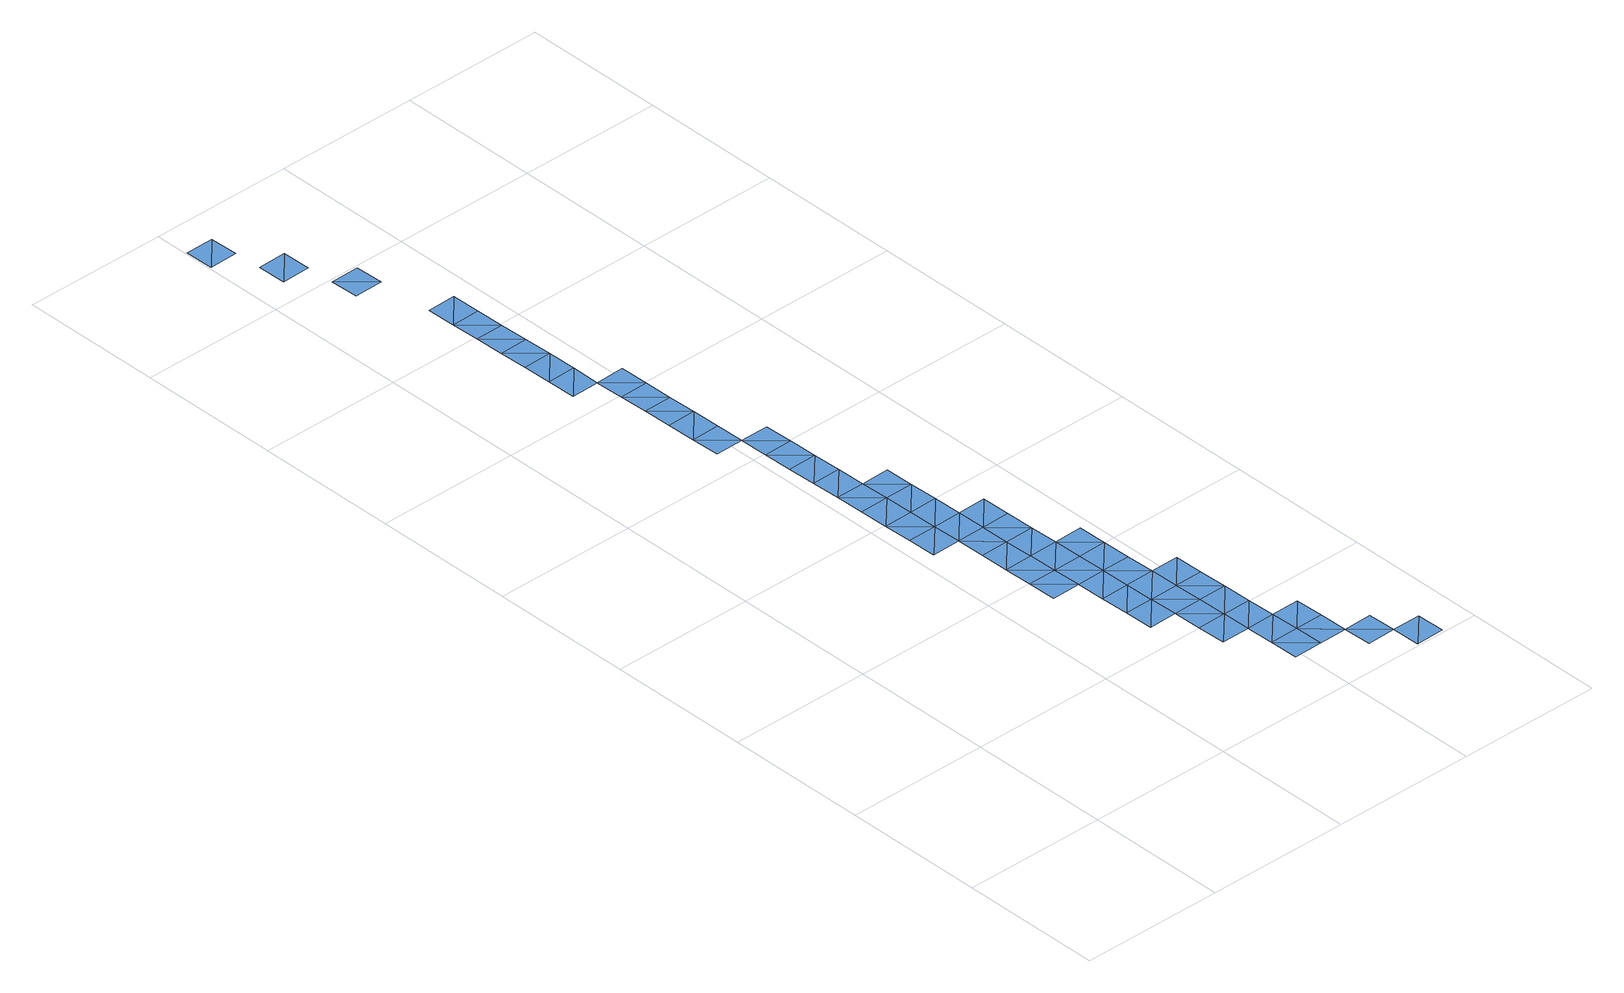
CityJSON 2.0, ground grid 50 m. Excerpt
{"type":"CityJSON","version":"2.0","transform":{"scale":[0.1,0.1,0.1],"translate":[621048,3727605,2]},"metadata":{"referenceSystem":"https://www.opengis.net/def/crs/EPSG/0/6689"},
"CityObjects":{
"waterbody1":{"type":"WaterBody","attributes":{"name":"福岡県津波浸水想定図","class":"1140","function":"2","WaterBodyTsunamiRiskAttribute.description":"1","WaterBodyTsunamiRiskAttribute.rank":"1"},"geometry":[{"type":"MultiSurface","lod":"1","boundaries":[[[0,1,2]],[[2,3,0]],[[4,5,6]],[[6,5,7]]]}]},
"waterbody2":{"type":"WaterBody","attributes":{"name":"福岡県津波浸水想定図","class":"1140","function":"2","WaterBodyTsunamiRiskAttribute.description":"1","WaterBodyTsunamiRiskAttribute.rank":"2"},"geometry":[{"type":"MultiSurface","lod":"1","boundaries":[[[8,9,10]],[[8,11,9]],[[2,12,3]],[[13,14,15]],[[12,16,3]],[[17,18,19]],[[15,14,20]],[[19,18,21]],[[4,22,23]],[[23,22,24]],[[4,6,22]],[[24,25,26]],[[24,22,25]],[[26,25,27]],[[28,29,30]],[[29,31,30]]]}]},
"waterbody3":{"type":"WaterBody","attributes":{"name":"福岡県津波浸水想定図","class":"1140","function":"2","WaterBodyTsunamiRiskAttribute.description":"1","WaterBodyTsunamiRiskAttribute.rank":"3"},"geometry":[{"type":"MultiSurface","lod":"1","boundaries":[[[32,33,34]],[[0,3,35]],[[36,33,32]],[[10,9,37]],[[38,39,40]],[[9,41,37]],[[37,42,43]],[[35,3,44]],[[43,42,45]],[[40,46,38]],[[37,41,42]],[[47,44,3]],[[45,48,49]],[[15,50,46]],[[51,52,33]],[[45,42,53]],[[54,55,44]],[[56,51,33]],[[51,12,52]],[[19,57,58]],[[45,53,48]],[[54,59,55]],[[3,16,47]],[[15,20,50]],[[60,49,61]],[[38,62,63]],[[64,60,61]],[[49,48,61]],[[51,65,12]],[[14,66,20]],[[44,47,54]],[[67,62,38]],[[62,56,63]],[[19,21,57]],[[68,59,54]],[[64,61,69]],[[66,70,20]],[[71,72,73]],[[56,74,51]],[[72,75,73]],[[56,62,76]],[[77,28,66]],[[56,76,74]],[[66,28,78]]]}]},
"waterbody4":{"type":"WaterBody","attributes":{"name":"福岡県津波浸水想定図","class":"1140","function":"2","WaterBodyTsunamiRiskAttribute.description":"1","WaterBodyTsunamiRiskAttribute.rank":"4"},"geometry":[{"type":"MultiSurface","lod":"1","boundaries":[[[52,79,34]],[[35,55,80]],[[44,55,35]],[[55,11,80]],[[79,12,2]],[[39,38,36]],[[52,12,79]],[[34,33,52]],[[63,33,36]],[[11,55,59]],[[9,11,81]],[[36,38,63]],[[81,11,59]],[[82,42,41]],[[46,67,38]],[[41,9,83]],[[33,63,56]],[[83,9,81]],[[57,84,58]],[[42,82,53]],[[69,18,64]],[[85,16,12]],[[82,41,83]],[[46,50,67]],[[86,87,84]],[[88,81,59]],[[57,86,84]],[[89,7,87]],[[90,53,82]],[[47,16,85]],[[12,65,85]],[[91,92,93]],[[94,18,69]],[[59,68,88]],[[50,20,95]],[[87,86,89]],[[20,70,95]],[[47,85,96]],[[26,27,97]],[[98,99,100]],[[101,7,89]],[[93,102,91]],[[103,104,97]],[[105,103,97]],[[97,27,105]],[[99,98,106]]]}]}
},
"vertices":[
[662,995,5],[664,895,5],[764,896,5],[762,996,5],[330,2688,8],[332,2588,6],[430,2690,8],[431,2590,6],
[557,1292,6],[655,1394,5],[555,1392,6],[657,1294,5],[864,898,5],[978,201,5],[1078,202,5],[976,301,5],[862,998,5],[441,2090,7],[541,2092,5],[439,2190,7],[1076,302,5],[539,2192,7],[428,2790,8],[328,2788,8],[326,2888,7],[426,2890,7],[324,2988,7],[424,2990,7],[1280,106,4],[1282,7,4],[1380,108,4],[1381,8,4],
[770,597,5],[868,698,5],[768,697,5],[660,1095,5],[870,599,5],[553,1492,6],[972,500,5],[872,499,5],[874,399,5],[653,1494,6],[651,1594,6],[551,1592,6],[760,1096,5],[549,1692,6],[974,400,5],[860,1098,5],[647,1794,5],[547,1792,5],[1074,402,4],[966,800,5],[866,798,5],[649,1694,6],[858,1198,5],[758,1196,5],[968,700,5],[537,2292,7],[437,2290,7],[757,1296,5],[545,1892,5],[645,1894,5],[1070,602,4],[970,600,5],[543,1992,5],[964,900,5],[1178,204,4],[1072,502,4],[856,1298,5],[643,1994,5],[1176,304,5],[6,3882,4],[8,3782,3],[106,3884,3],[1066,802,4],[108,3784,3],[1068,702,4],[1180,104,4],[1278,206,4],
[766,797,5],[659,1194,5],[755,1396,5],[751,1596,5],[753,1496,5],[435,2390,7],[962,1000,5],[535,2392,7],[433,2490,7],[855,1398,5],[533,2492,7],[749,1696,5],[210,3686,5],[110,3684,5],[112,3584,5],[641,2094,5],[1174,404,4],[960,1100,5],[322,3088,7],[316,3388,6],[214,3486,6],[216,3386,6],[531,2592,7],[212,3586,5],[420,3190,7],[320,3188,7],[422,3090,7],[314,3488,6]
]}
